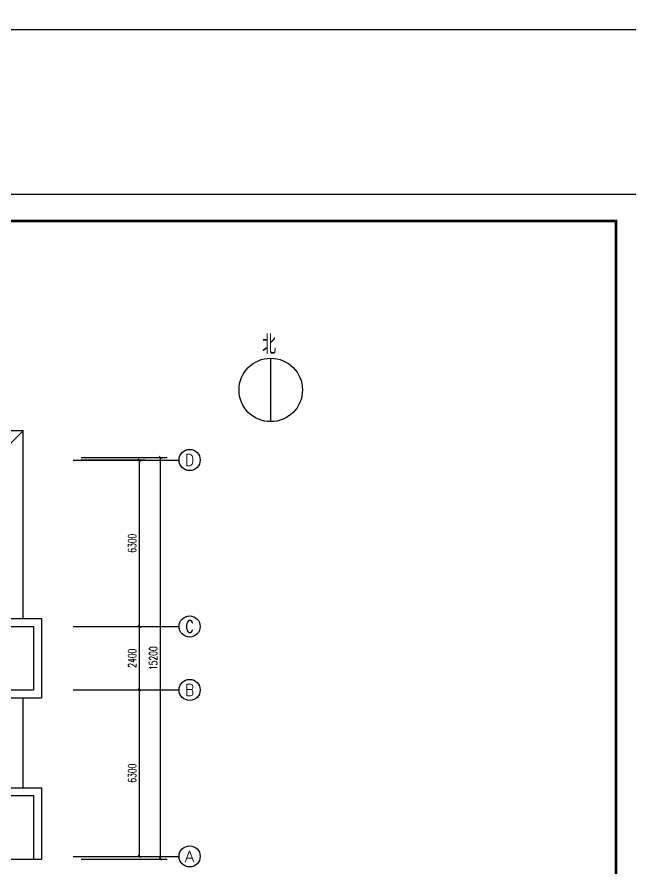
# Model space of a CAD drawing. Extents: x 6250600 to 6678662, y -692028 to -290561.
# Drawn here: x 6296682 to 6319872, y -404067 to -371904 of the extents above; entities that cross this region are included whole.
import ezdxf
from ezdxf.enums import TextEntityAlignment as Align

# ---------------------------------------------------------------- set-up
doc = ezdxf.new("R2010")
doc.units = 0
doc.header["$LTSCALE"] = 1000
doc.header["$MEASUREMENT"] = 0
doc.layers.get('0').update_dxf_attribs({"linetype": 'CONTINUOUS'})
doc.layers.get('Defpoints').update_dxf_attribs({"linetype": 'CONTINUOUS'})
for name, color, linetype in [('AXIS_TEXT', 7, 'CONTINUOUS'), ('PUB_TITLE', 4, 'CONTINUOUS'), ('建筑底图', 251, 'CONTINUOUS')]:
    doc.layers.add(name, color=color, linetype=linetype)
doc.styles.add('_TCH_AXIS', font='COMPLEX', dxfattribs={"bigfont": 'GBCBIG'})
doc.styles.add('_TCH_DIM', font='SIMPLEX', dxfattribs={"bigfont": 'GBCBIG'})
doc.styles.add('_TCH_DIM_T3', font='SIMPLEX', dxfattribs={"width": 0.705882, "bigfont": 'GBCBIG'})
doc.styles.add('COMPLEX', font='COMPLEX')
doc.dimstyles.new('_TCH_ARCH&&100', dxfattribs={"dimtxt": 297.5, "dimasz": 100, "dimexe": 250, "dimexo": 300, "dimgap": 126.25, "dimtad": 1, "dimdec": 0, "dimzin": 0, "dimdsep": 46, "dimtxsty": '_TCH_DIM_T3', "dimblk": 'ARCHTICK', "dimcen": 0.09, "dimclrt": 7, "dimazin": 2, "dimtfac": 1, "dimtdec": 0, "dimtix": 1, "dimtmove": 2, "dimatfit": 3, "dimfxl": 0, "dimtolj": 1, "dimtzin": 0, "dimarcsym": 0})

# ---------------------------------------------------------------- blocks, each defined once
blk = doc.blocks.new('_ArchTick')
at = {"color": 0, "linetype": 'ByBlock', "const_width": 0.4}
blk.add_lwpolyline([(-0.5, -0.5), (0.5, 0.5)], dxfattribs=at)
blk = doc.blocks.new('*D126')
at = {"layer": 'Defpoints', "color": 0, "transparency": 16777216}
for p in [(6298812, -388566), (6302112, -388566), (6298812, -403766)]:
    blk.add_point(p, dxfattribs=at)
at = {"layer": '建筑底图', "color": 0, "lineweight": -2, "transparency": 16777216}
for p, q in [((6299112, -388566), (6302362, -388566)), ((6302112, -403766), (6302112, -388566)), ((6299112, -403766), (6302362, -403766))]:
    blk.add_line(p, q, dxfattribs=at)
at = {"layer": '建筑底图', "color": 0, "lineweight": -2, "transparency": 16777216, "xscale": 100, "yscale": 100, "zscale": 100}
for p, rotation in [((6302112, -388566), 90), ((6302112, -403766), 270)]:
    blk.add_blockref('_ArchTick', p, dxfattribs=dict(at, rotation=rotation))
at = {"layer": '建筑底图', "color": 7, "transparency": 16777216, "insert": (6301837, -396166), "char_height": 297.5, "attachment_point": 5, "rotation": 90, "style": '_TCH_DIM_T3'}
blk.add_mtext('\\A1;15200', dxfattribs=at)
blk = doc.blocks.new('*D127')
at = {"layer": 'Defpoints', "color": 0, "transparency": 16777216}
for p in [(6298812, -397366), (6301312, -397366), (6298812, -403666)]:
    blk.add_point(p, dxfattribs=at)
at = {"layer": '建筑底图', "color": 0, "lineweight": -2, "transparency": 16777216}
for p, q in [((6299112, -397366), (6301562, -397366)), ((6301312, -403666), (6301312, -397366)), ((6299112, -403666), (6301562, -403666))]:
    blk.add_line(p, q, dxfattribs=at)
at = {"layer": '建筑底图', "color": 0, "lineweight": -2, "transparency": 16777216, "xscale": 100, "yscale": 100, "zscale": 100}
for p, rotation in [((6301312, -397366), 90), ((6301312, -403666), 270)]:
    blk.add_blockref('_ArchTick', p, dxfattribs=dict(at, rotation=rotation))
at = {"layer": '建筑底图', "color": 7, "transparency": 16777216, "insert": (6301037, -400516), "char_height": 297.5, "attachment_point": 5, "rotation": 90, "style": '_TCH_DIM_T3'}
blk.add_mtext('\\A1;6300', dxfattribs=at)
blk = doc.blocks.new('*D128')
at = {"layer": 'Defpoints', "color": 0, "transparency": 16777216}
for p in [(6298812, -394966), (6301312, -394966), (6298812, -397366)]:
    blk.add_point(p, dxfattribs=at)
at = {"layer": '建筑底图', "color": 0, "lineweight": -2, "transparency": 16777216}
for p, q in [((6299112, -394966), (6301562, -394966)), ((6301312, -397366), (6301312, -394966)), ((6299112, -397366), (6301562, -397366))]:
    blk.add_line(p, q, dxfattribs=at)
at = {"layer": '建筑底图', "color": 0, "lineweight": -2, "transparency": 16777216, "xscale": 100, "yscale": 100, "zscale": 100}
for p, rotation in [((6301312, -394966), 90), ((6301312, -397366), 270)]:
    blk.add_blockref('_ArchTick', p, dxfattribs=dict(at, rotation=rotation))
at = {"layer": '建筑底图', "color": 7, "transparency": 16777216, "insert": (6301037, -396166), "char_height": 297.5, "attachment_point": 5, "rotation": 90, "style": '_TCH_DIM_T3'}
blk.add_mtext('\\A1;2400', dxfattribs=at)
blk = doc.blocks.new('*D129')
at = {"layer": 'Defpoints', "color": 0, "transparency": 16777216}
for p in [(6298812, -388666), (6301312, -388666), (6298812, -394966)]:
    blk.add_point(p, dxfattribs=at)
at = {"layer": '建筑底图', "color": 0, "lineweight": -2, "transparency": 16777216}
for p, q in [((6299112, -388666), (6301562, -388666)), ((6301312, -394966), (6301312, -388666)), ((6299112, -394966), (6301562, -394966))]:
    blk.add_line(p, q, dxfattribs=at)
at = {"layer": '建筑底图', "color": 0, "lineweight": -2, "transparency": 16777216, "xscale": 100, "yscale": 100, "zscale": 100}
for p, rotation in [((6301312, -388666), 90), ((6301312, -394966), 270)]:
    blk.add_blockref('_ArchTick', p, dxfattribs=dict(at, rotation=rotation))
at = {"layer": '建筑底图', "color": 7, "transparency": 16777216, "insert": (6301037, -391816), "char_height": 297.5, "attachment_point": 5, "rotation": 90, "style": '_TCH_DIM_T3'}
blk.add_mtext('\\A1;6300', dxfattribs=at)
blk = doc.blocks.new('_AXISO')
blk.add_circle((0, 0), 0.5)
at = {"layer": 'AXIS_TEXT', "style": 'COMPLEX', "width": 1.041667}
blk.add_attdef('A', text='', height=0.56, dxfattribs=at).set_placement((-0.25, -0.28), (0.25, -0.28), align=Align.FIT)

msp = doc.modelspace()

# ---------------------------------------------------------------- linework, layer by layer
at = {"color": 0}
msp.add_lwpolyline([(6260946.9, -372378.7), (6320346.9, -372378.7), (6320346.9, -330378.7), (6260946.9, -330378.7), (6260946.9, -372378.7)], dxfattribs=at)
at = {"layer": 'PUB_TITLE', "color": 4}
msp.add_lwpolyline([(6260946.9, -420623.5), (6320346.9, -420623.5), (6320346.9, -378623.5), (6260946.9, -378623.5)], close=True, dxfattribs=at)
at = {"layer": 'PUB_TITLE', "color": 4, "const_width": 100}
msp.add_lwpolyline([(6263446.9, -419623.5), (6319346.9, -419623.5), (6319346.9, -379623.5), (6263446.9, -379623.5)], close=True, dxfattribs=at)
at = {"layer": '建筑底图'}
for p, q in [((6295911.9, -388566.4), (6296911.9, -387566.4)), ((6298811.9, -388666.4), (6302811.9, -388666.4)), ((6295911.9, -394666.4), (6297611.9, -394666.4)), ((6297611.9, -394666.4), (6297611.9, -397666.4)), ((6295911.9, -394966.4), (6297311.9, -394966.4)), ((6297311.9, -394966.4), (6297311.9, -397366.4)), ((6298811.9, -394966.4), (6302811.9, -394966.4)), ((6295911.9, -397366.4), (6297311.9, -397366.4)), ((6298811.9, -397366.4), (6302811.9, -397366.4)), ((6295911.9, -397666.4), (6297611.9, -397666.4)), ((6295911.9, -401066.4), (6297611.9, -401066.4)), ((6297611.9, -401066.4), (6297611.9, -403766.4)), ((6295911.9, -401366.4), (6297311.9, -401366.4)), ((6297311.9, -401366.4), (6297311.9, -403766.4)), ((6295911.9, -403766.4), (6297611.9, -403766.4)), ((6298811.9, -403666.4), (6302811.9, -403666.4))]:
    msp.add_line(p, q, dxfattribs=at)
for points in [[(6306281.2, -387215.3), (6306281.2, -384815.3)], [(6296911.9, -394666.4), (6296911.9, -387566.4), (6284211.9, -387566.4)], [(6296911.9, -401066.4), (6296911.9, -397666.4)]]:
    msp.add_lwpolyline(points, dxfattribs=at)
msp.add_circle((6306281.2, -386015.3), 1200, dxfattribs=at)

# ---------------------------------------------------------------- block references
ref = msp.add_blockref('_AXISO', (6303211.9, -388666.4), dxfattribs=dict(at, xscale=800, yscale=800, zscale=800))
ref.add_attrib('A', 'D', dxfattribs={"layer": 'AXIS_TEXT', "color": 0, "height": 435.3, "style": '_TCH_AXIS'}).set_placement((6303035.8, -388884), (6303388.1, -388884), align=Align.FIT)
ref = msp.add_blockref('_AXISO', (6303211.9, -394966.4), dxfattribs=dict(at, xscale=800, yscale=800, zscale=800))
ref.add_attrib('A', 'C', dxfattribs={"layer": 'AXIS_TEXT', "color": 0, "height": 455.7, "style": '_TCH_AXIS'}).set_placement((6303049.2, -395194.2), (6303374.7, -395194.2), align=Align.FIT)
ref = msp.add_blockref('_AXISO', (6303211.9, -397366.4), dxfattribs=dict(at, xscale=800, yscale=800, zscale=800))
ref.add_attrib('A', 'B', dxfattribs={"layer": 'AXIS_TEXT', "color": 0, "height": 435.3, "style": '_TCH_AXIS'}).set_placement((6303035.8, -397584), (6303388.1, -397584), align=Align.FIT)
ref = msp.add_blockref('_AXISO', (6303211.9, -403666.4), dxfattribs=dict(at, xscale=800, yscale=800, zscale=800))
ref.add_attrib('A', 'A', dxfattribs={"layer": 'AXIS_TEXT', "color": 0, "height": 425.2, "style": '_TCH_AXIS'}).set_placement((6303029.7, -403879), (6303394.2, -403879), align=Align.FIT)

# ---------------------------------------------------------------- texts
at = {"layer": '建筑底图', "style": '_TCH_DIM'}
msp.add_text('北', height=723.4, dxfattribs=at).set_placement((6305959.9, -384661.6))

# ---------------------------------------------------------------- dimensions: what is measured, and where the dimension line sits
at = {"layer": '建筑底图'}
for p1, p2, distance, picture, middle in [((6298811.9, -403766.4), (6298811.9, -388566.4), -3300, '*D126', (6301836.9, -396166.4)), ((6298811.9, -394966.4), (6298811.9, -388666.4), -2500, '*D129', (6301036.9, -391816.4)), ((6298811.9, -397366.4), (6298811.9, -394966.4), -2500, '*D128', (6301036.9, -396166.4)), ((6298811.9, -403666.4), (6298811.9, -397366.4), -2500, '*D127', (6301036.9, -400516.4))]:
    dim = msp.add_aligned_dim(p1=p1, p2=p2, distance=distance, dimstyle='_TCH_ARCH&&100', dxfattribs=at)
    dim.commit()
    dim.dimension.update_dxf_attribs({"geometry": picture, "text_midpoint": middle})

doc.saveas('drawing.dxf')
